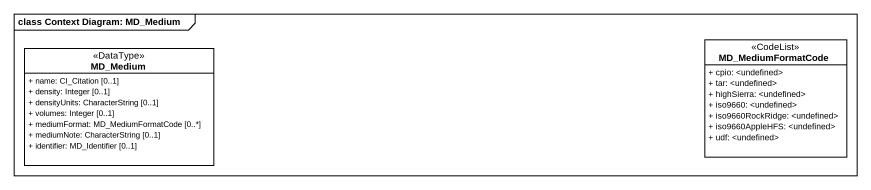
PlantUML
@startuml
mainframe class Context Diagram: MD_Medium
hide circle
hide empty members
skinparam classAttributeIconSize 0
class MD_Medium <<DataType>> #FFFFFF {
  + name: CI_Citation [0..1]
  + density: Integer [0..1]
  + densityUnits: CharacterString [0..1]
  + volumes: Integer [0..1]
  + mediumFormat: MD_MediumFormatCode [0..*]
  + mediumNote: CharacterString [0..1]
  + identifier: MD_Identifier [0..1]
}
class MD_MediumFormatCode <<CodeList>> #FFFFFF {
  + cpio: <undefined>
  + tar: <undefined>
  + highSierra: <undefined>
  + iso9660: <undefined>
  + iso9660RockRidge: <undefined>
  + iso9660AppleHFS: <undefined>
  + udf: <undefined>
}
@enduml
